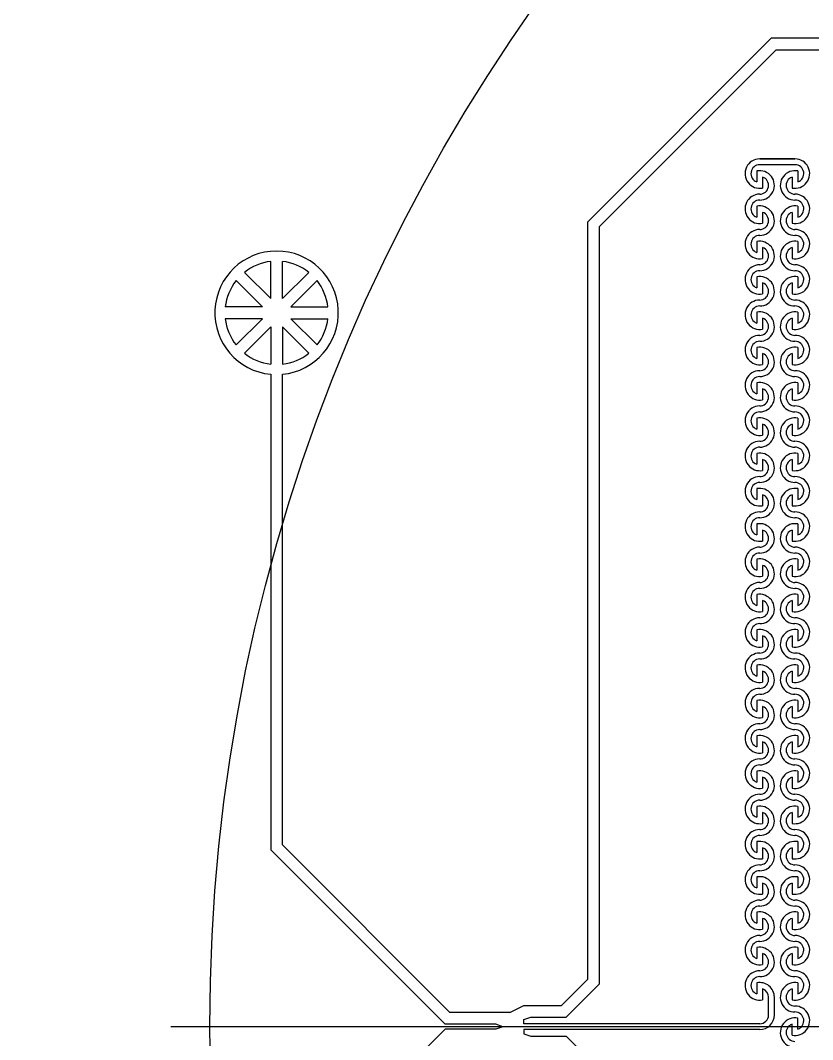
# Model space of a CAD drawing. Header units: millimetres. Extents: x 1000 to 444771, y -11148 to 590229.
# Drawn here: x 198389 to 205126, y 194890 to 203552 of the extents above; entities that cross this region are included whole.
import ezdxf

# ---------------------------------------------------------------- set-up
doc = ezdxf.new("R2010")
doc.units = ezdxf.units.MM
doc.layers.add('CLEAR', color=140, linetype='Continuous')
doc.layers.add('MASK', color=20, linetype='Continuous')

msp = doc.modelspace()

# ---------------------------------------------------------------- linework, layer by layer
msp.add_line((230330.7, 195000), (199669.3, 195000))
msp.add_line((230330.7, 195000), (199669.3, 195000))
for radius in [25000, 25000, 15000, 15000]:
    msp.add_circle((215000, 195000), radius)
at = {"layer": 'CLEAR'}
for p, q in [((204772.1, 203400), (203213.5, 201841.4)), ((204772.1, 203400), (203213.5, 201841.4)), ((227822.1, 203400), (204772.1, 203400)), ((227822.1, 203400), (204772.1, 203400)), ((204813.5, 203300), (203313.5, 201800)), ((204813.5, 203300), (203313.5, 201800)), ((227780.7, 203300), (204813.5, 203300)), ((227780.7, 203300), (204813.5, 203300)), ((204975.7, 202375), (204675.7, 202375)), ((204675.7, 202375), (204975.7, 202375)), ((204975.7, 202375), (204675.7, 202375)), ((204675.7, 202375), (204975.7, 202375)), ((204650.7, 202272.5), (204650.7, 202179.3)), ((204650.7, 202272.5), (204650.7, 202179.3)), ((204650.7, 202272.5), (204650.7, 202179.3)), ((204650.7, 202272.5), (204650.7, 202179.3)), ((204975.7, 202325), (204675.7, 202325)), ((204975.7, 202325), (204675.7, 202325)), ((205000.7, 202272.5), (205000.7, 202179.3)), ((205000.7, 202272.5), (205000.7, 202179.3)), ((205000.7, 202272.5), (205000.7, 202179.3)), ((205000.7, 202272.5), (205000.7, 202179.3)), ((204700.7, 202220.7), (204700.7, 202127.5)), ((204700.7, 202220.7), (204700.7, 202127.5)), ((204700.7, 202220.7), (204700.7, 202127.5)), ((204700.7, 202220.7), (204700.7, 202127.5)), ((204950.7, 202220.7), (204950.7, 202127.5)), ((204950.7, 202220.7), (204950.7, 202127.5)), ((204950.7, 202220.7), (204950.7, 202127.5)), ((204950.7, 202220.7), (204950.7, 202127.5)), ((204650.7, 201972.5), (204650.7, 201879.3)), ((204650.7, 201972.5), (204650.7, 201879.3)), ((204650.7, 201972.5), (204650.7, 201879.3)), ((204650.7, 201972.5), (204650.7, 201879.3)), ((204700.7, 201920.7), (204700.7, 201827.5)), ((204700.7, 201920.7), (204700.7, 201827.5)), ((204700.7, 201920.7), (204700.7, 201827.5)), ((204700.7, 201920.7), (204700.7, 201827.5)), ((204950.7, 201920.7), (204950.7, 201827.5)), ((204950.7, 201920.7), (204950.7, 201827.5)), ((204950.7, 201920.7), (204950.7, 201827.5)), ((204950.7, 201920.7), (204950.7, 201827.5)), ((205000.7, 201972.5), (205000.7, 201879.3)), ((205000.7, 201972.5), (205000.7, 201879.3)), ((205000.7, 201972.5), (205000.7, 201879.3)), ((205000.7, 201972.5), (205000.7, 201879.3)), ((203213.5, 195404.3), (203213.5, 201841.4)), ((203213.5, 195404.3), (203213.5, 201841.4)), ((203313.5, 195362.8), (203313.5, 201800)), ((203313.5, 195362.8), (203313.5, 201800)), ((204650.7, 201672.5), (204650.7, 201579.3)), ((204650.7, 201672.5), (204650.7, 201579.3)), ((204650.7, 201672.5), (204650.7, 201579.3)), ((204650.7, 201672.5), (204650.7, 201579.3)), ((205000.7, 201672.5), (205000.7, 201579.3)), ((205000.7, 201672.5), (205000.7, 201579.3)), ((205000.7, 201672.5), (205000.7, 201579.3)), ((205000.7, 201672.5), (205000.7, 201579.3)), ((204700.7, 201620.7), (204700.7, 201527.5)), ((204700.7, 201620.7), (204700.7, 201527.5)), ((204700.7, 201620.7), (204700.7, 201527.5)), ((204700.7, 201620.7), (204700.7, 201527.5)), ((204950.7, 201620.7), (204950.7, 201527.5)), ((204950.7, 201620.7), (204950.7, 201527.5)), ((204950.7, 201620.7), (204950.7, 201527.5)), ((204950.7, 201620.7), (204950.7, 201527.5)), ((204650.7, 201372.5), (204650.7, 201279.3)), ((204650.7, 201372.5), (204650.7, 201279.3)), ((204650.7, 201372.5), (204650.7, 201279.3)), ((204650.7, 201372.5), (204650.7, 201279.3)), ((204700.7, 201320.7), (204700.7, 201227.5)), ((204700.7, 201320.7), (204700.7, 201227.5)), ((204700.7, 201320.7), (204700.7, 201227.5)), ((204700.7, 201320.7), (204700.7, 201227.5)), ((204950.7, 201320.7), (204950.7, 201227.5)), ((204950.7, 201320.7), (204950.7, 201227.5)), ((204950.7, 201320.7), (204950.7, 201227.5)), ((204950.7, 201320.7), (204950.7, 201227.5)), ((205000.7, 201372.5), (205000.7, 201279.3)), ((205000.7, 201372.5), (205000.7, 201279.3)), ((205000.7, 201372.5), (205000.7, 201279.3)), ((205000.7, 201372.5), (205000.7, 201279.3)), ((204650.7, 201072.5), (204650.7, 200979.3)), ((204650.7, 201072.5), (204650.7, 200979.3)), ((204650.7, 201072.5), (204650.7, 200979.3)), ((204650.7, 201072.5), (204650.7, 200979.3)), ((205000.7, 201072.5), (205000.7, 200979.3)), ((205000.7, 201072.5), (205000.7, 200979.3)), ((205000.7, 201072.5), (205000.7, 200979.3)), ((205000.7, 201072.5), (205000.7, 200979.3)), ((204700.7, 201020.7), (204700.7, 200927.5)), ((204700.7, 201020.7), (204700.7, 200927.5)), ((204700.7, 201020.7), (204700.7, 200927.5)), ((204700.7, 201020.7), (204700.7, 200927.5)), ((204950.7, 201020.7), (204950.7, 200927.5)), ((204950.7, 201020.7), (204950.7, 200927.5)), ((204950.7, 201020.7), (204950.7, 200927.5)), ((204950.7, 201020.7), (204950.7, 200927.5)), ((204650.7, 200772.5), (204650.7, 200679.3)), ((204650.7, 200772.5), (204650.7, 200679.3)), ((204650.7, 200772.5), (204650.7, 200679.3)), ((204650.7, 200772.5), (204650.7, 200679.3)), ((204700.7, 200720.7), (204700.7, 200627.5)), ((204700.7, 200720.7), (204700.7, 200627.5)), ((204700.7, 200720.7), (204700.7, 200627.5)), ((204700.7, 200720.7), (204700.7, 200627.5)), ((204950.7, 200720.7), (204950.7, 200627.5)), ((204950.7, 200720.7), (204950.7, 200627.5)), ((204950.7, 200720.7), (204950.7, 200627.5)), ((204950.7, 200720.7), (204950.7, 200627.5)), ((205000.7, 200772.5), (205000.7, 200679.3)), ((205000.7, 200772.5), (205000.7, 200679.3)), ((205000.7, 200772.5), (205000.7, 200679.3)), ((205000.7, 200772.5), (205000.7, 200679.3)), ((200517.9, 200544.2), (200517.9, 196502.8)), ((200517.9, 200544.2), (200517.9, 196502.8)), ((200617.9, 196544.2), (200617.9, 200544.2)), ((200617.9, 196544.2), (200617.9, 200544.2)), ((204650.7, 200472.5), (204650.7, 200379.3)), ((204650.7, 200472.5), (204650.7, 200379.3)), ((204650.7, 200472.5), (204650.7, 200379.3)), ((204650.7, 200472.5), (204650.7, 200379.3)), ((205000.7, 200472.5), (205000.7, 200379.3)), ((205000.7, 200472.5), (205000.7, 200379.3)), ((205000.7, 200472.5), (205000.7, 200379.3)), ((205000.7, 200472.5), (205000.7, 200379.3)), ((204700.7, 200420.7), (204700.7, 200327.5)), ((204700.7, 200420.7), (204700.7, 200327.5)), ((204700.7, 200420.7), (204700.7, 200327.5)), ((204700.7, 200420.7), (204700.7, 200327.5)), ((204950.7, 200420.7), (204950.7, 200327.5)), ((204950.7, 200420.7), (204950.7, 200327.5)), ((204950.7, 200420.7), (204950.7, 200327.5)), ((204950.7, 200420.7), (204950.7, 200327.5)), ((204650.7, 200172.5), (204650.7, 200079.3)), ((204650.7, 200172.5), (204650.7, 200079.3)), ((204650.7, 200172.5), (204650.7, 200079.3)), ((204650.7, 200172.5), (204650.7, 200079.3)), ((204700.7, 200120.7), (204700.7, 200027.5)), ((204700.7, 200120.7), (204700.7, 200027.5)), ((204700.7, 200120.7), (204700.7, 200027.5)), ((204700.7, 200120.7), (204700.7, 200027.5)), ((204950.7, 200120.7), (204950.7, 200027.5)), ((204950.7, 200120.7), (204950.7, 200027.5)), ((204950.7, 200120.7), (204950.7, 200027.5)), ((204950.7, 200120.7), (204950.7, 200027.5)), ((205000.7, 200172.5), (205000.7, 200079.3)), ((205000.7, 200172.5), (205000.7, 200079.3)), ((205000.7, 200172.5), (205000.7, 200079.3)), ((205000.7, 200172.5), (205000.7, 200079.3)), ((204650.7, 199872.5), (204650.7, 199779.3)), ((204650.7, 199872.5), (204650.7, 199779.3)), ((204650.7, 199872.5), (204650.7, 199779.3)), ((204650.7, 199872.5), (204650.7, 199779.3)), ((205000.7, 199872.5), (205000.7, 199779.3)), ((205000.7, 199872.5), (205000.7, 199779.3)), ((205000.7, 199872.5), (205000.7, 199779.3)), ((205000.7, 199872.5), (205000.7, 199779.3)), ((204700.7, 199820.7), (204700.7, 199727.5)), ((204700.7, 199820.7), (204700.7, 199727.5)), ((204700.7, 199820.7), (204700.7, 199727.5)), ((204700.7, 199820.7), (204700.7, 199727.5)), ((204950.7, 199820.7), (204950.7, 199727.5)), ((204950.7, 199820.7), (204950.7, 199727.5)), ((204950.7, 199820.7), (204950.7, 199727.5)), ((204950.7, 199820.7), (204950.7, 199727.5)), ((204650.7, 199572.5), (204650.7, 199479.3)), ((204650.7, 199572.5), (204650.7, 199479.3)), ((204650.7, 199572.5), (204650.7, 199479.3)), ((204650.7, 199572.5), (204650.7, 199479.3)), ((204700.7, 199520.7), (204700.7, 199427.5)), ((204700.7, 199520.7), (204700.7, 199427.5)), ((204700.7, 199520.7), (204700.7, 199427.5)), ((204700.7, 199520.7), (204700.7, 199427.5)), ((204950.7, 199520.7), (204950.7, 199427.5)), ((204950.7, 199520.7), (204950.7, 199427.5)), ((204950.7, 199520.7), (204950.7, 199427.5)), ((204950.7, 199520.7), (204950.7, 199427.5)), ((205000.7, 199572.5), (205000.7, 199479.3)), ((205000.7, 199572.5), (205000.7, 199479.3)), ((205000.7, 199572.5), (205000.7, 199479.3)), ((205000.7, 199572.5), (205000.7, 199479.3)), ((204650.7, 199272.5), (204650.7, 199179.3)), ((204650.7, 199272.5), (204650.7, 199179.3)), ((204650.7, 199272.5), (204650.7, 199179.3)), ((204650.7, 199272.5), (204650.7, 199179.3)), ((205000.7, 199272.5), (205000.7, 199179.3)), ((205000.7, 199272.5), (205000.7, 199179.3)), ((205000.7, 199272.5), (205000.7, 199179.3)), ((205000.7, 199272.5), (205000.7, 199179.3)), ((204700.7, 199220.7), (204700.7, 199127.5)), ((204700.7, 199220.7), (204700.7, 199127.5)), ((204700.7, 199220.7), (204700.7, 199127.5)), ((204700.7, 199220.7), (204700.7, 199127.5)), ((204950.7, 199220.7), (204950.7, 199127.5)), ((204950.7, 199220.7), (204950.7, 199127.5)), ((204950.7, 199220.7), (204950.7, 199127.5)), ((204950.7, 199220.7), (204950.7, 199127.5)), ((204650.7, 198972.5), (204650.7, 198879.3)), ((204650.7, 198972.5), (204650.7, 198879.3)), ((204650.7, 198972.5), (204650.7, 198879.3)), ((204650.7, 198972.5), (204650.7, 198879.3)), ((205000.7, 198972.5), (205000.7, 198879.3)), ((205000.7, 198972.5), (205000.7, 198879.3)), ((205000.7, 198972.5), (205000.7, 198879.3)), ((205000.7, 198972.5), (205000.7, 198879.3)), ((204700.7, 198920.7), (204700.7, 198827.5)), ((204700.7, 198920.7), (204700.7, 198827.5)), ((204700.7, 198920.7), (204700.7, 198827.5)), ((204700.7, 198920.7), (204700.7, 198827.5)), ((204950.7, 198920.7), (204950.7, 198827.5)), ((204950.7, 198920.7), (204950.7, 198827.5)), ((204950.7, 198920.7), (204950.7, 198827.5)), ((204950.7, 198920.7), (204950.7, 198827.5)), ((204650.7, 198672.5), (204650.7, 198579.3)), ((204650.7, 198672.5), (204650.7, 198579.3)), ((204650.7, 198672.5), (204650.7, 198579.3)), ((204650.7, 198672.5), (204650.7, 198579.3)), ((205000.7, 198672.5), (205000.7, 198579.3)), ((205000.7, 198672.5), (205000.7, 198579.3)), ((205000.7, 198672.5), (205000.7, 198579.3)), ((205000.7, 198672.5), (205000.7, 198579.3)), ((204700.7, 198620.7), (204700.7, 198527.5)), ((204700.7, 198620.7), (204700.7, 198527.5)), ((204700.7, 198620.7), (204700.7, 198527.5)), ((204700.7, 198620.7), (204700.7, 198527.5)), ((204950.7, 198620.7), (204950.7, 198527.5)), ((204950.7, 198620.7), (204950.7, 198527.5)), ((204950.7, 198620.7), (204950.7, 198527.5)), ((204950.7, 198620.7), (204950.7, 198527.5)), ((204650.7, 198372.5), (204650.7, 198279.3)), ((204650.7, 198372.5), (204650.7, 198279.3)), ((204650.7, 198372.5), (204650.7, 198279.3)), ((204650.7, 198372.5), (204650.7, 198279.3)), ((205000.7, 198372.5), (205000.7, 198279.3)), ((205000.7, 198372.5), (205000.7, 198279.3)), ((205000.7, 198372.5), (205000.7, 198279.3)), ((205000.7, 198372.5), (205000.7, 198279.3)), ((204700.7, 198320.7), (204700.7, 198227.5)), ((204700.7, 198320.7), (204700.7, 198227.5)), ((204700.7, 198320.7), (204700.7, 198227.5)), ((204700.7, 198320.7), (204700.7, 198227.5)), ((204950.7, 198320.7), (204950.7, 198227.5)), ((204950.7, 198320.7), (204950.7, 198227.5)), ((204950.7, 198320.7), (204950.7, 198227.5)), ((204950.7, 198320.7), (204950.7, 198227.5)), ((204650.7, 198072.5), (204650.7, 197979.3)), ((204650.7, 198072.5), (204650.7, 197979.3)), ((204650.7, 198072.5), (204650.7, 197979.3)), ((204650.7, 198072.5), (204650.7, 197979.3)), ((204700.7, 198020.7), (204700.7, 197927.5)), ((204700.7, 198020.7), (204700.7, 197927.5)), ((204700.7, 198020.7), (204700.7, 197927.5)), ((204700.7, 198020.7), (204700.7, 197927.5)), ((204950.7, 198020.7), (204950.7, 197927.5)), ((204950.7, 198020.7), (204950.7, 197927.5)), ((204950.7, 198020.7), (204950.7, 197927.5)), ((204950.7, 198020.7), (204950.7, 197927.5)), ((205000.7, 198072.5), (205000.7, 197979.3)), ((205000.7, 198072.5), (205000.7, 197979.3)), ((205000.7, 198072.5), (205000.7, 197979.3)), ((205000.7, 198072.5), (205000.7, 197979.3)), ((204650.7, 197772.5), (204650.7, 197679.3)), ((204650.7, 197772.5), (204650.7, 197679.3)), ((204650.7, 197772.5), (204650.7, 197679.3)), ((204650.7, 197772.5), (204650.7, 197679.3)), ((205000.7, 197772.5), (205000.7, 197679.3)), ((205000.7, 197772.5), (205000.7, 197679.3)), ((205000.7, 197772.5), (205000.7, 197679.3)), ((205000.7, 197772.5), (205000.7, 197679.3)), ((204700.7, 197720.7), (204700.7, 197627.5)), ((204700.7, 197720.7), (204700.7, 197627.5)), ((204700.7, 197720.7), (204700.7, 197627.5)), ((204700.7, 197720.7), (204700.7, 197627.5)), ((204950.7, 197720.7), (204950.7, 197627.5)), ((204950.7, 197720.7), (204950.7, 197627.5)), ((204950.7, 197720.7), (204950.7, 197627.5)), ((204950.7, 197720.7), (204950.7, 197627.5)), ((204650.7, 197472.5), (204650.7, 197379.3)), ((204650.7, 197472.5), (204650.7, 197379.3)), ((204650.7, 197472.5), (204650.7, 197379.3)), ((204650.7, 197472.5), (204650.7, 197379.3)), ((204700.7, 197420.7), (204700.7, 197327.5)), ((204700.7, 197420.7), (204700.7, 197327.5)), ((204700.7, 197420.7), (204700.7, 197327.5)), ((204700.7, 197420.7), (204700.7, 197327.5)), ((204950.7, 197420.7), (204950.7, 197327.5)), ((204950.7, 197420.7), (204950.7, 197327.5)), ((204950.7, 197420.7), (204950.7, 197327.5)), ((204950.7, 197420.7), (204950.7, 197327.5)), ((205000.7, 197472.5), (205000.7, 197379.3)), ((205000.7, 197472.5), (205000.7, 197379.3)), ((205000.7, 197472.5), (205000.7, 197379.3)), ((205000.7, 197472.5), (205000.7, 197379.3)), ((204650.7, 197172.5), (204650.7, 197079.3)), ((204650.7, 197172.5), (204650.7, 197079.3)), ((204650.7, 197172.5), (204650.7, 197079.3)), ((204650.7, 197172.5), (204650.7, 197079.3)), ((205000.7, 197172.5), (205000.7, 197079.3)), ((205000.7, 197172.5), (205000.7, 197079.3)), ((205000.7, 197172.5), (205000.7, 197079.3)), ((205000.7, 197172.5), (205000.7, 197079.3)), ((204700.7, 197120.7), (204700.7, 197027.5)), ((204700.7, 197120.7), (204700.7, 197027.5)), ((204700.7, 197120.7), (204700.7, 197027.5)), ((204700.7, 197120.7), (204700.7, 197027.5)), ((204950.7, 197120.7), (204950.7, 197027.5)), ((204950.7, 197120.7), (204950.7, 197027.5)), ((204950.7, 197120.7), (204950.7, 197027.5)), ((204950.7, 197120.7), (204950.7, 197027.5)), ((204650.7, 196872.5), (204650.7, 196779.3)), ((204650.7, 196872.5), (204650.7, 196779.3)), ((204650.7, 196872.5), (204650.7, 196779.3)), ((204650.7, 196872.5), (204650.7, 196779.3)), ((204700.7, 196820.7), (204700.7, 196727.5)), ((204700.7, 196820.7), (204700.7, 196727.5)), ((204700.7, 196820.7), (204700.7, 196727.5)), ((204700.7, 196820.7), (204700.7, 196727.5)), ((204950.7, 196820.7), (204950.7, 196727.5)), ((204950.7, 196820.7), (204950.7, 196727.5)), ((204950.7, 196820.7), (204950.7, 196727.5)), ((204950.7, 196820.7), (204950.7, 196727.5)), ((205000.7, 196872.5), (205000.7, 196779.3)), ((205000.7, 196872.5), (205000.7, 196779.3)), ((205000.7, 196872.5), (205000.7, 196779.3)), ((205000.7, 196872.5), (205000.7, 196779.3)), ((202042.1, 195120), (200617.9, 196544.2)), ((202042.1, 195120), (200617.9, 196544.2)), ((204650.7, 196572.5), (204650.7, 196479.3)), ((204650.7, 196572.5), (204650.7, 196479.3)), ((204650.7, 196572.5), (204650.7, 196479.3)), ((204650.7, 196572.5), (204650.7, 196479.3)), ((205000.7, 196572.5), (205000.7, 196479.3)), ((205000.7, 196572.5), (205000.7, 196479.3)), ((205000.7, 196572.5), (205000.7, 196479.3)), ((205000.7, 196572.5), (205000.7, 196479.3)), ((202000.7, 195020), (200517.9, 196502.8)), ((202000.7, 195020), (200517.9, 196502.8)), ((204700.7, 196520.7), (204700.7, 196427.5)), ((204700.7, 196520.7), (204700.7, 196427.5)), ((204700.7, 196520.7), (204700.7, 196427.5)), ((204700.7, 196520.7), (204700.7, 196427.5)), ((204950.7, 196520.7), (204950.7, 196427.5)), ((204950.7, 196520.7), (204950.7, 196427.5)), ((204950.7, 196520.7), (204950.7, 196427.5)), ((204950.7, 196520.7), (204950.7, 196427.5)), ((204650.7, 196272.5), (204650.7, 196179.3)), ((204650.7, 196272.5), (204650.7, 196179.3)), ((204650.7, 196272.5), (204650.7, 196179.3)), ((204650.7, 196272.5), (204650.7, 196179.3)), ((204700.7, 196220.7), (204700.7, 196127.5)), ((204700.7, 196220.7), (204700.7, 196127.5)), ((204700.7, 196220.7), (204700.7, 196127.5)), ((204700.7, 196220.7), (204700.7, 196127.5)), ((204950.7, 196220.7), (204950.7, 196127.5)), ((204950.7, 196220.7), (204950.7, 196127.5)), ((204950.7, 196220.7), (204950.7, 196127.5)), ((204950.7, 196220.7), (204950.7, 196127.5)), ((205000.7, 196272.5), (205000.7, 196179.3)), ((205000.7, 196272.5), (205000.7, 196179.3)), ((205000.7, 196272.5), (205000.7, 196179.3)), ((205000.7, 196272.5), (205000.7, 196179.3)), ((204650.7, 195972.5), (204650.7, 195879.3)), ((204650.7, 195972.5), (204650.7, 195879.3)), ((204650.7, 195972.5), (204650.7, 195879.3)), ((204650.7, 195972.5), (204650.7, 195879.3)), ((205000.7, 195972.5), (205000.7, 195879.3)), ((205000.7, 195972.5), (205000.7, 195879.3)), ((205000.7, 195972.5), (205000.7, 195879.3)), ((205000.7, 195972.5), (205000.7, 195879.3)), ((204700.7, 195920.7), (204700.7, 195827.5)), ((204700.7, 195920.7), (204700.7, 195827.5)), ((204700.7, 195920.7), (204700.7, 195827.5)), ((204700.7, 195920.7), (204700.7, 195827.5)), ((204950.7, 195920.7), (204950.7, 195827.5)), ((204950.7, 195920.7), (204950.7, 195827.5)), ((204950.7, 195920.7), (204950.7, 195827.5)), ((204950.7, 195920.7), (204950.7, 195827.5)), ((204650.7, 195672.5), (204650.7, 195579.3)), ((204650.7, 195672.5), (204650.7, 195579.3)), ((204650.7, 195672.5), (204650.7, 195579.3)), ((204650.7, 195672.5), (204650.7, 195579.3)), ((204700.7, 195620.7), (204700.7, 195527.5)), ((204700.7, 195620.7), (204700.7, 195527.5)), ((204700.7, 195620.7), (204700.7, 195527.5)), ((204700.7, 195620.7), (204700.7, 195527.5)), ((204950.7, 195620.7), (204950.7, 195527.5)), ((204950.7, 195620.7), (204950.7, 195527.5)), ((204950.7, 195620.7), (204950.7, 195527.5)), ((204950.7, 195620.7), (204950.7, 195527.5)), ((205000.7, 195672.5), (205000.7, 195579.3)), ((205000.7, 195672.5), (205000.7, 195579.3)), ((205000.7, 195672.5), (205000.7, 195579.3)), ((205000.7, 195672.5), (205000.7, 195579.3)), ((202989.3, 195180), (203213.5, 195404.3)), ((202989.3, 195180), (203213.5, 195404.3)), ((203030.7, 195080), (203313.5, 195362.8)), ((203030.7, 195080), (203313.5, 195362.8)), ((204650.7, 195372.5), (204650.7, 195279.3)), ((204650.7, 195372.5), (204650.7, 195279.3)), ((204650.7, 195372.5), (204650.7, 195279.3)), ((204650.7, 195372.5), (204650.7, 195279.3)), ((205000.7, 195372.5), (205000.7, 195279.3)), ((205000.7, 195372.5), (205000.7, 195279.3)), ((205000.7, 195372.5), (205000.7, 195279.3)), ((205000.7, 195372.5), (205000.7, 195279.3)), ((204700.7, 195320.7), (204700.7, 195227.5)), ((204700.7, 195320.7), (204700.7, 195227.5)), ((204700.7, 195320.7), (204700.7, 195227.5)), ((204700.7, 195320.7), (204700.7, 195227.5)), ((204750.7, 195100), (204750.7, 195250)), ((204750.7, 195100), (204750.7, 195250)), ((204800.7, 195100), (204800.7, 195250)), ((204800.7, 195100), (204800.7, 195250)), ((204950.7, 195320.7), (204950.7, 195227.5)), ((204950.7, 195320.7), (204950.7, 195227.5)), ((204950.7, 195320.7), (204950.7, 195227.5)), ((204950.7, 195320.7), (204950.7, 195227.5)), ((202550.7, 195120), (202670.7, 195180)), ((202550.7, 195120), (202670.7, 195180)), ((202670.7, 195180), (202989.3, 195180)), ((202670.7, 195180), (202989.3, 195180)), ((202550.7, 195120), (202042.1, 195120)), ((202550.7, 195120), (202042.1, 195120)), ((202670.7, 195060), (202730.7, 195080)), ((202670.7, 195060), (202730.7, 195080)), ((202730.7, 195080), (203030.7, 195080)), ((202730.7, 195080), (203030.7, 195080)), ((205000.7, 194979.3), (205000.7, 195072.5)), ((205000.7, 194979.3), (205000.7, 195072.5)), ((205000.7, 194979.3), (205000.7, 195072.5)), ((205000.7, 194979.3), (205000.7, 195072.5)), ((202430.7, 195020), (202000.7, 195020)), ((202430.7, 195020), (202000.7, 195020)), ((202490.7, 195000), (202430.7, 195020)), ((202490.7, 195000), (202430.7, 195020)), ((202490.7, 195000), (202430.7, 194980)), ((202490.7, 195000), (202430.7, 194980)), ((202490.7, 195000), (202490.7, 195000)), ((202490.7, 195000), (202490.7, 195000)), ((202670.7, 195025), (202670.7, 195060)), ((202670.7, 195025), (202670.7, 195060)), ((204675.7, 195025), (202670.7, 195025)), ((204675.7, 195025), (202670.7, 195025)), ((204950.7, 194927.5), (204950.7, 195020.7)), ((204950.7, 194927.5), (204950.7, 195020.7)), ((204950.7, 194927.5), (204950.7, 195020.7)), ((204950.7, 194927.5), (204950.7, 195020.7)), ((202000.7, 194980), (200517.9, 193497.2)), ((202000.7, 194980), (200517.9, 193497.2)), ((202430.7, 194980), (202000.7, 194980)), ((202430.7, 194980), (202000.7, 194980)), ((202670.7, 194975), (202670.7, 194940)), ((204675.7, 194975), (202670.7, 194975)), ((202670.7, 194975), (202670.7, 194940)), ((204675.7, 194975), (202670.7, 194975)), ((202670.7, 194940), (202730.7, 194920)), ((202670.7, 194940), (202730.7, 194920)), ((202730.7, 194920), (203030.7, 194920)), ((202730.7, 194920), (203030.7, 194920)), ((203030.7, 194920), (203313.5, 194637.2)), ((203030.7, 194920), (203313.5, 194637.2))]:
    msp.add_line(p, q, dxfattribs=at)
for centre, radius, start, end in [((204675.7, 202250), 125, 90, 281.53696), ((204675.7, 202250), 125, 90, 281.53696), ((204975.7, 202250), 125, 258.46304, 90), ((204975.7, 202250), 125, 258.46304, 90), ((204675.7, 202250), 75, 90, 250.52878), ((204675.7, 202250), 75, 90, 250.52878), ((204675.7, 202150), 125, 270, 101.53696), ((204675.7, 202150), 125, 270, 101.53696), ((204975.7, 202150), 125, 78.46304, 270), ((204975.7, 202150), 125, 78.46304, 270), ((204975.7, 202250), 75, 289.47122, 90), ((204975.7, 202250), 75, 289.47122, 90), ((204675.7, 202150), 75, 270, 70.52878), ((204675.7, 202150), 75, 270, 70.52878), ((204975.7, 202150), 75, 109.47122, 270), ((204975.7, 202150), 75, 109.47122, 270), ((204675.7, 201950), 125, 90, 281.53696), ((204675.7, 201950), 125, 90, 281.53696), ((204675.7, 201950), 75, 90, 250.52878), ((204675.7, 201950), 75, 90, 250.52878), ((204975.7, 201950), 125, 258.46304, 90), ((204975.7, 201950), 125, 258.46304, 90), ((204975.7, 201950), 75, 289.47122, 90), ((204975.7, 201950), 75, 289.47122, 90), ((204675.7, 201850), 125, 270, 101.53696), ((204675.7, 201850), 125, 270, 101.53696), ((204675.7, 201850), 75, 270, 70.52878), ((204675.7, 201850), 75, 270, 70.52878), ((204975.7, 201850), 125, 78.46304, 270), ((204975.7, 201850), 125, 78.46304, 270), ((204975.7, 201850), 75, 109.47122, 270), ((204975.7, 201850), 75, 109.47122, 270), ((204675.7, 201650), 125, 90, 281.53696), ((204675.7, 201650), 125, 90, 281.53696), ((204975.7, 201650), 125, 258.46304, 90), ((204975.7, 201650), 125, 258.46304, 90), ((204675.7, 201650), 75, 90, 250.52878), ((204675.7, 201650), 75, 90, 250.52878), ((204675.7, 201550), 125, 270, 101.53696), ((204675.7, 201550), 125, 270, 101.53696), ((204975.7, 201550), 125, 78.46304, 270), ((204975.7, 201550), 125, 78.46304, 270), ((204975.7, 201650), 75, 289.47122, 90), ((204975.7, 201650), 75, 289.47122, 90), ((200567.9, 201066.8), 525, 275.46502, 264.53498), ((200567.9, 201066.8), 525, 275.46502, 264.53498), ((204675.7, 201550), 75, 270, 70.52878), ((204675.7, 201550), 75, 270, 70.52878), ((204975.7, 201550), 75, 109.47122, 270), ((204975.7, 201550), 75, 109.47122, 270), ((204675.7, 201350), 125, 90, 281.53696), ((204675.7, 201350), 125, 90, 281.53696), ((204675.7, 201350), 75, 90, 250.52878), ((204675.7, 201350), 75, 90, 250.52878), ((204975.7, 201350), 125, 258.46304, 90), ((204975.7, 201350), 125, 258.46304, 90), ((204975.7, 201350), 75, 289.47122, 90), ((204975.7, 201350), 75, 289.47122, 90), ((204675.7, 201250), 125, 270, 101.53696), ((204675.7, 201250), 125, 270, 101.53696), ((204675.7, 201250), 75, 270, 70.52878), ((204675.7, 201250), 75, 270, 70.52878), ((204975.7, 201250), 125, 78.46304, 270), ((204975.7, 201250), 125, 78.46304, 270), ((204975.7, 201250), 75, 109.47122, 270), ((204975.7, 201250), 75, 109.47122, 270), ((204675.7, 201050), 125, 90, 281.53696), ((204675.7, 201050), 125, 90, 281.53696), ((204975.7, 201050), 125, 258.46304, 90), ((204975.7, 201050), 125, 258.46304, 90), ((204675.7, 201050), 75, 90, 250.52878), ((204675.7, 201050), 75, 90, 250.52878), ((204675.7, 200950), 125, 270, 101.53696), ((204675.7, 200950), 125, 270, 101.53696), ((204975.7, 200950), 125, 78.46304, 270), ((204975.7, 200950), 125, 78.46304, 270), ((204975.7, 201050), 75, 289.47122, 90), ((204975.7, 201050), 75, 289.47122, 90), ((204675.7, 200950), 75, 270, 70.52878), ((204675.7, 200950), 75, 270, 70.52878), ((204975.7, 200950), 75, 109.47122, 270), ((204975.7, 200950), 75, 109.47122, 270), ((204675.7, 200750), 125, 90, 281.53696), ((204675.7, 200750), 125, 90, 281.53696), ((204975.7, 200750), 125, 258.46304, 90), ((204975.7, 200750), 125, 258.46304, 90), ((204675.7, 200750), 75, 90, 250.52878), ((204675.7, 200750), 75, 90, 250.52878), ((204975.7, 200750), 75, 289.47122, 90), ((204975.7, 200750), 75, 289.47122, 90), ((204675.7, 200650), 125, 270, 101.53696), ((204675.7, 200650), 125, 270, 101.53696), ((204675.7, 200650), 75, 270, 70.52878), ((204675.7, 200650), 75, 270, 70.52878), ((204975.7, 200650), 125, 78.46304, 270), ((204975.7, 200650), 125, 78.46304, 270), ((204975.7, 200650), 75, 109.47122, 270), ((204975.7, 200650), 75, 109.47122, 270), ((204675.7, 200450), 125, 90, 281.53696), ((204675.7, 200450), 125, 90, 281.53696), ((204975.7, 200450), 125, 258.46304, 90), ((204975.7, 200450), 125, 258.46304, 90), ((204675.7, 200450), 75, 90, 250.52878), ((204675.7, 200450), 75, 90, 250.52878), ((204675.7, 200350), 125, 270, 101.53696), ((204675.7, 200350), 125, 270, 101.53696), ((204975.7, 200350), 125, 78.46304, 270), ((204975.7, 200350), 125, 78.46304, 270), ((204975.7, 200450), 75, 289.47122, 90), ((204975.7, 200450), 75, 289.47122, 90), ((204675.7, 200350), 75, 270, 70.52878), ((204675.7, 200350), 75, 270, 70.52878), ((204975.7, 200350), 75, 109.47122, 270), ((204975.7, 200350), 75, 109.47122, 270), ((204675.7, 200150), 125, 90, 281.53696), ((204675.7, 200150), 125, 90, 281.53696), ((204975.7, 200150), 125, 258.46304, 90), ((204975.7, 200150), 125, 258.46304, 90), ((204675.7, 200150), 75, 90, 250.52878), ((204675.7, 200150), 75, 90, 250.52878), ((204975.7, 200150), 75, 289.47122, 90), ((204975.7, 200150), 75, 289.47122, 90), ((204675.7, 200050), 125, 270, 101.53696), ((204675.7, 200050), 125, 270, 101.53696), ((204675.7, 200050), 75, 270, 70.52878), ((204675.7, 200050), 75, 270, 70.52878), ((204975.7, 200050), 125, 78.46304, 270), ((204975.7, 200050), 125, 78.46304, 270), ((204975.7, 200050), 75, 109.47122, 270), ((204975.7, 200050), 75, 109.47122, 270), ((204675.7, 199850), 125, 90, 281.53696), ((204675.7, 199850), 125, 90, 281.53696), ((204675.7, 199850), 75, 90, 250.52878), ((204675.7, 199850), 75, 90, 250.52878), ((204975.7, 199850), 125, 258.46304, 90), ((204975.7, 199850), 125, 258.46304, 90), ((204975.7, 199850), 75, 289.47122, 90), ((204975.7, 199850), 75, 289.47122, 90), ((204675.7, 199750), 125, 270, 101.53696), ((204675.7, 199750), 125, 270, 101.53696), ((204975.7, 199750), 125, 78.46304, 270), ((204975.7, 199750), 125, 78.46304, 270), ((204675.7, 199750), 75, 270, 70.52878), ((204675.7, 199750), 75, 270, 70.52878), ((204975.7, 199750), 75, 109.47122, 270), ((204975.7, 199750), 75, 109.47122, 270), ((204675.7, 199550), 125, 90, 281.53696), ((204675.7, 199550), 125, 90, 281.53696), ((204975.7, 199550), 125, 258.46304, 90), ((204975.7, 199550), 125, 258.46304, 90), ((204675.7, 199550), 75, 90, 250.52878), ((204675.7, 199550), 75, 90, 250.52878), ((204675.7, 199450), 125, 270, 101.53696), ((204675.7, 199450), 125, 270, 101.53696), ((204975.7, 199450), 125, 78.46304, 270), ((204975.7, 199450), 125, 78.46304, 270), ((204975.7, 199550), 75, 289.47122, 90), ((204975.7, 199550), 75, 289.47122, 90), ((204675.7, 199450), 75, 270, 70.52878), ((204675.7, 199450), 75, 270, 70.52878), ((204975.7, 199450), 75, 109.47122, 270), ((204975.7, 199450), 75, 109.47122, 270), ((204675.7, 199250), 125, 90, 281.53696), ((204675.7, 199250), 125, 90, 281.53696), ((204675.7, 199250), 75, 90, 250.52878), ((204675.7, 199250), 75, 90, 250.52878), ((204975.7, 199250), 125, 258.46304, 90), ((204975.7, 199250), 125, 258.46304, 90), ((204975.7, 199250), 75, 289.47122, 90), ((204975.7, 199250), 75, 289.47122, 90), ((204675.7, 199150), 125, 270, 101.53696), ((204675.7, 199150), 125, 270, 101.53696), ((204975.7, 199150), 125, 78.46304, 270), ((204975.7, 199150), 125, 78.46304, 270), ((204675.7, 199150), 75, 270, 70.52878), ((204675.7, 199150), 75, 270, 70.52878), ((204975.7, 199150), 75, 109.47122, 270), ((204975.7, 199150), 75, 109.47122, 270), ((204675.7, 198950), 125, 90, 281.53696), ((204675.7, 198950), 125, 90, 281.53696), ((204975.7, 198950), 125, 258.46304, 90), ((204975.7, 198950), 125, 258.46304, 90), ((204675.7, 198950), 75, 90, 250.52878), ((204675.7, 198950), 75, 90, 250.52878), ((204675.7, 198850), 125, 270, 101.53696), ((204675.7, 198850), 125, 270, 101.53696), ((204975.7, 198850), 125, 78.46304, 270), ((204975.7, 198850), 125, 78.46304, 270), ((204975.7, 198950), 75, 289.47122, 90), ((204975.7, 198950), 75, 289.47122, 90), ((204675.7, 198850), 75, 270, 70.52878), ((204675.7, 198850), 75, 270, 70.52878), ((204975.7, 198850), 75, 109.47122, 270), ((204975.7, 198850), 75, 109.47122, 270), ((204675.7, 198650), 125, 90, 281.53696), ((204675.7, 198650), 125, 90, 281.53696), ((204675.7, 198650), 75, 90, 250.52878), ((204675.7, 198650), 75, 90, 250.52878), ((204975.7, 198650), 125, 258.46304, 90), ((204975.7, 198650), 125, 258.46304, 90), ((204975.7, 198650), 75, 289.47122, 90), ((204975.7, 198650), 75, 289.47122, 90), ((204675.7, 198550), 125, 270, 101.53696), ((204675.7, 198550), 125, 270, 101.53696), ((204975.7, 198550), 125, 78.46304, 270), ((204975.7, 198550), 125, 78.46304, 270), ((204675.7, 198550), 75, 270, 70.52878), ((204675.7, 198550), 75, 270, 70.52878), ((204975.7, 198550), 75, 109.47122, 270), ((204975.7, 198550), 75, 109.47122, 270), ((204675.7, 198350), 125, 90, 281.53696), ((204675.7, 198350), 125, 90, 281.53696), ((204975.7, 198350), 125, 258.46304, 90), ((204975.7, 198350), 125, 258.46304, 90), ((204675.7, 198350), 75, 90, 250.52878), ((204675.7, 198350), 75, 90, 250.52878), ((204675.7, 198250), 125, 270, 101.53696), ((204675.7, 198250), 125, 270, 101.53696), ((204975.7, 198250), 125, 78.46304, 270), ((204975.7, 198250), 125, 78.46304, 270), ((204975.7, 198350), 75, 289.47122, 90), ((204975.7, 198350), 75, 289.47122, 90), ((204675.7, 198250), 75, 270, 70.52878), ((204675.7, 198250), 75, 270, 70.52878), ((204975.7, 198250), 75, 109.47122, 270), ((204975.7, 198250), 75, 109.47122, 270), ((204675.7, 198050), 125, 90, 281.53696), ((204675.7, 198050), 125, 90, 281.53696), ((204675.7, 198050), 75, 90, 250.52878), ((204675.7, 198050), 75, 90, 250.52878), ((204975.7, 198050), 125, 258.46304, 90), ((204975.7, 198050), 125, 258.46304, 90), ((204975.7, 198050), 75, 289.47122, 90), ((204975.7, 198050), 75, 289.47122, 90), ((204675.7, 197950), 125, 270, 101.53696), ((204675.7, 197950), 125, 270, 101.53696), ((204675.7, 197950), 75, 270, 70.52878), ((204675.7, 197950), 75, 270, 70.52878), ((204975.7, 197950), 125, 78.46304, 270), ((204975.7, 197950), 125, 78.46304, 270), ((204975.7, 197950), 75, 109.47122, 270), ((204975.7, 197950), 75, 109.47122, 270), ((204675.7, 197750), 125, 90, 281.53696), ((204675.7, 197750), 125, 90, 281.53696), ((204975.7, 197750), 125, 258.46304, 90), ((204975.7, 197750), 125, 258.46304, 90), ((204675.7, 197750), 75, 90, 250.52878), ((204675.7, 197750), 75, 90, 250.52878), ((204675.7, 197650), 125, 270, 101.53696), ((204675.7, 197650), 125, 270, 101.53696), ((204975.7, 197650), 125, 78.46304, 270), ((204975.7, 197650), 125, 78.46304, 270), ((204975.7, 197750), 75, 289.47122, 90), ((204975.7, 197750), 75, 289.47122, 90), ((204675.7, 197650), 75, 270, 70.52878), ((204675.7, 197650), 75, 270, 70.52878), ((204975.7, 197650), 75, 109.47122, 270), ((204975.7, 197650), 75, 109.47122, 270), ((204675.7, 197450), 125, 90, 281.53696), ((204675.7, 197450), 125, 90, 281.53696), ((204675.7, 197450), 75, 90, 250.52878), ((204675.7, 197450), 75, 90, 250.52878), ((204975.7, 197450), 125, 258.46304, 90), ((204975.7, 197450), 125, 258.46304, 90), ((204975.7, 197450), 75, 289.47122, 90), ((204975.7, 197450), 75, 289.47122, 90), ((204675.7, 197350), 125, 270, 101.53696), ((204675.7, 197350), 125, 270, 101.53696), ((204675.7, 197350), 75, 270, 70.52878), ((204675.7, 197350), 75, 270, 70.52878), ((204975.7, 197350), 125, 78.46304, 270), ((204975.7, 197350), 125, 78.46304, 270), ((204975.7, 197350), 75, 109.47122, 270), ((204975.7, 197350), 75, 109.47122, 270), ((204675.7, 197150), 125, 90, 281.53696), ((204675.7, 197150), 125, 90, 281.53696), ((204975.7, 197150), 125, 258.46304, 90), ((204975.7, 197150), 125, 258.46304, 90), ((204675.7, 197150), 75, 90, 250.52878), ((204675.7, 197150), 75, 90, 250.52878), ((204675.7, 197050), 125, 270, 101.53696), ((204675.7, 197050), 125, 270, 101.53696), ((204975.7, 197050), 125, 78.46304, 270), ((204975.7, 197050), 125, 78.46304, 270), ((204975.7, 197150), 75, 289.47122, 90), ((204975.7, 197150), 75, 289.47122, 90), ((204675.7, 197050), 75, 270, 70.52878), ((204675.7, 197050), 75, 270, 70.52878), ((204975.7, 197050), 75, 109.47122, 270), ((204975.7, 197050), 75, 109.47122, 270), ((204675.7, 196850), 125, 90, 281.53696), ((204675.7, 196850), 125, 90, 281.53696), ((204675.7, 196850), 75, 90, 250.52878), ((204675.7, 196850), 75, 90, 250.52878), ((204975.7, 196850), 125, 258.46304, 90), ((204975.7, 196850), 125, 258.46304, 90), ((204975.7, 196850), 75, 289.47122, 90), ((204975.7, 196850), 75, 289.47122, 90), ((204675.7, 196750), 125, 270, 101.53696), ((204675.7, 196750), 125, 270, 101.53696), ((204675.7, 196750), 75, 270, 70.52878), ((204675.7, 196750), 75, 270, 70.52878), ((204975.7, 196750), 125, 78.46304, 270), ((204975.7, 196750), 125, 78.46304, 270), ((204975.7, 196750), 75, 109.47122, 270), ((204975.7, 196750), 75, 109.47122, 270), ((204675.7, 196550), 125, 90, 281.53696), ((204675.7, 196550), 125, 90, 281.53696), ((204975.7, 196550), 125, 258.46304, 90), ((204975.7, 196550), 125, 258.46304, 90), ((204675.7, 196550), 75, 90, 250.52878), ((204675.7, 196550), 75, 90, 250.52878), ((204675.7, 196450), 125, 270, 101.53696), ((204675.7, 196450), 125, 270, 101.53696), ((204975.7, 196450), 125, 78.46304, 270), ((204975.7, 196450), 125, 78.46304, 270), ((204975.7, 196550), 75, 289.47122, 90), ((204975.7, 196550), 75, 289.47122, 90), ((204675.7, 196450), 75, 270, 70.52878), ((204675.7, 196450), 75, 270, 70.52878), ((204975.7, 196450), 75, 109.47122, 270), ((204975.7, 196450), 75, 109.47122, 270), ((204675.7, 196250), 125, 90, 281.53696), ((204675.7, 196250), 125, 90, 281.53696), ((204975.7, 196250), 125, 258.46304, 90), ((204975.7, 196250), 125, 258.46304, 90), ((204675.7, 196250), 75, 90, 250.52878), ((204675.7, 196250), 75, 90, 250.52878), ((204975.7, 196250), 75, 289.47122, 90), ((204975.7, 196250), 75, 289.47122, 90), ((204675.7, 196150), 125, 270, 101.53696), ((204675.7, 196150), 125, 270, 101.53696), ((204675.7, 196150), 75, 270, 70.52878), ((204675.7, 196150), 75, 270, 70.52878), ((204975.7, 196150), 125, 78.46304, 270), ((204975.7, 196150), 125, 78.46304, 270), ((204975.7, 196150), 75, 109.47122, 270), ((204975.7, 196150), 75, 109.47122, 270), ((204675.7, 195950), 125, 90, 281.53696), ((204675.7, 195950), 125, 90, 281.53696), ((204675.7, 195950), 75, 90, 250.52878), ((204675.7, 195950), 75, 90, 250.52878), ((204975.7, 195950), 125, 258.46304, 90), ((204975.7, 195950), 125, 258.46304, 90), ((204975.7, 195950), 75, 289.47122, 90), ((204975.7, 195950), 75, 289.47122, 90), ((204675.7, 195850), 125, 270, 101.53696), ((204675.7, 195850), 125, 270, 101.53696), ((204975.7, 195850), 125, 78.46304, 270), ((204975.7, 195850), 125, 78.46304, 270), ((204675.7, 195850), 75, 270, 70.52878), ((204675.7, 195850), 75, 270, 70.52878), ((204975.7, 195850), 75, 109.47122, 270), ((204975.7, 195850), 75, 109.47122, 270), ((204675.7, 195650), 125, 90, 281.53696), ((204675.7, 195650), 125, 90, 281.53696), ((204975.7, 195650), 125, 258.46304, 90), ((204975.7, 195650), 125, 258.46304, 90), ((204675.7, 195650), 75, 90, 250.52878), ((204675.7, 195650), 75, 90, 250.52878), ((204975.7, 195650), 75, 289.47122, 90), ((204975.7, 195650), 75, 289.47122, 90), ((204675.7, 195550), 125, 270, 101.53696), ((204675.7, 195550), 125, 270, 101.53696), ((204675.7, 195550), 75, 270, 70.52878), ((204675.7, 195550), 75, 270, 70.52878), ((204975.7, 195550), 125, 78.46304, 270), ((204975.7, 195550), 125, 78.46304, 270), ((204975.7, 195550), 75, 109.47122, 270), ((204975.7, 195550), 75, 109.47122, 270), ((204675.7, 195350), 125, 90, 281.53696), ((204675.7, 195350), 125, 90, 281.53696), ((204675.7, 195350), 75, 90, 250.52878), ((204675.7, 195350), 75, 90, 250.52878), ((204975.7, 195350), 125, 258.46304, 90), ((204975.7, 195350), 125, 258.46304, 90), ((204975.7, 195350), 75, 289.47122, 90), ((204975.7, 195350), 75, 289.47122, 90), ((204675.7, 195250), 125, 0, 101.53696), ((204675.7, 195250), 125, 0, 101.53696), ((204975.7, 195250), 125, 78.46304, 270), ((204975.7, 195250), 125, 78.46304, 270), ((204675.7, 195250), 75, 0, 70.52878), ((204675.7, 195250), 75, 0, 70.52878), ((204975.7, 195250), 75, 109.47122, 270), ((204975.7, 195250), 75, 109.47122, 270), ((204975.7, 195050), 125, 258.46304, 90), ((204975.7, 195050), 125, 258.46304, 90), ((204675.7, 195100), 125, 270, 0), ((204675.7, 195100), 75, 270, 0), ((204675.7, 195100), 125, 270, 0), ((204675.7, 195100), 75, 270, 0), ((204975.7, 194950), 125, 78.46304, 270), ((204975.7, 194950), 125, 78.46304, 270), ((204975.7, 195050), 75, 289.47122, 90), ((204975.7, 195050), 75, 289.47122, 90), ((204975.7, 194950), 75, 109.47122, 270), ((204975.7, 194950), 75, 109.47122, 270)]:
    msp.add_arc(centre, radius, start, end, dxfattribs=at)
at = {"layer": 'MASK'}
for p, q in [((200518, 201187.3), (200518, 201503.2)), ((200518, 201187.3), (200518, 201503.2)), ((200617.8, 201187.3), (200617.8, 201503.2)), ((200617.8, 201187.3), (200617.8, 201503.2)), ((200518, 201187.3), (200294.6, 201410.7)), ((200518, 201187.3), (200294.6, 201410.7)), ((200617.8, 201187.3), (200841.2, 201410.7)), ((200617.8, 201187.3), (200841.2, 201410.7)), ((200447.4, 201116.7), (200224, 201340.1)), ((200447.4, 201116.7), (200224, 201340.1)), ((200688.4, 201116.7), (200911.8, 201340.1)), ((200688.4, 201116.7), (200911.8, 201340.1)), ((200447.4, 201116.7), (200131.5, 201116.7)), ((200447.4, 201116.7), (200131.5, 201116.7)), ((200688.4, 201116.7), (201004.3, 201116.7)), ((200688.4, 201116.7), (201004.3, 201116.7)), ((200447.4, 201016.9), (200131.5, 201016.9)), ((200447.4, 201016.9), (200131.5, 201016.9)), ((200447.4, 201016.9), (200224, 200793.5)), ((200447.4, 201016.9), (200224, 200793.5)), ((200688.4, 201016.9), (200911.8, 200793.5)), ((200688.4, 201016.9), (201004.3, 201016.9)), ((200688.4, 201016.9), (200911.8, 200793.5)), ((200688.4, 201016.9), (201004.3, 201016.9)), ((200518, 200946.3), (200294.6, 200723)), ((200518, 200946.3), (200294.6, 200723)), ((200518, 200946.3), (200518, 200630.4)), ((200518, 200946.3), (200518, 200630.4)), ((200617.8, 200946.3), (200841.2, 200723)), ((200617.8, 200946.3), (200617.8, 200630.4)), ((200617.8, 200946.3), (200841.2, 200723)), ((200617.8, 200946.3), (200617.8, 200630.4))]:
    msp.add_line(p, q, dxfattribs=at)
for start, end in [(96.52417, 128.47583), (96.52417, 128.47583), (51.52417, 83.47583), (51.52417, 83.47583), (141.52417, 173.47583), (141.52417, 173.47583), (6.52417, 38.47583), (6.52417, 38.47583), (186.52417, 218.47583), (186.52417, 218.47583), (321.52417, 353.47583), (321.52417, 353.47583), (231.52417, 263.47583), (231.52417, 263.47583), (276.52417, 308.47583), (276.52417, 308.47583)]:
    msp.add_arc((200567.9, 201066.8), 439.3, start, end, dxfattribs=at)

doc.saveas('drawing.dxf')
